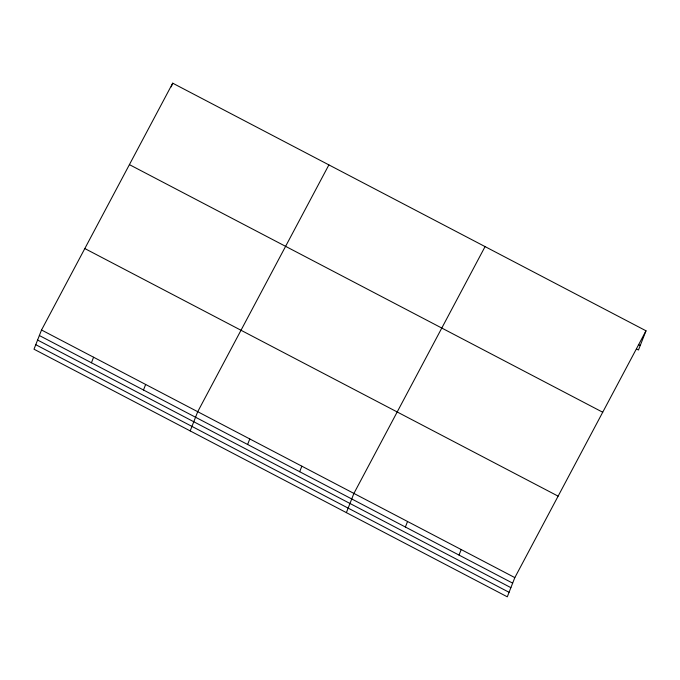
<?xml version="1.0" encoding="UTF-8"?>
<svg xmlns="http://www.w3.org/2000/svg" width="680" height="680" viewBox="0 0 680 680"><rect width="100%" height="100%" fill="white"/><g stroke="black" fill="none" stroke-linecap="round" stroke-linejoin="round"><path stroke-width="1.02" d="M41.531 329.995L34 349.205L507.297 596.819L514.828 577.609L646 330.795L172.703 83.181L41.531 329.995L514.828 577.609M171.258 86.87L172.703 83.181M91.426 362.763L93.593 357.229M143.488 390.005L145.656 384.472M190.188 430.916L197.719 411.706L328.89 164.892M247.613 444.473L249.781 438.94M299.676 471.716L301.844 466.183M346.375 512.635L353.906 493.416L485.078 246.602M405.382 527.017L407.55 521.483M459.017 555.075L461.193 549.542M646 330.795L638.469 350.004L636.59 349.019M638.358 344.505L640.237 345.491M129.412 164.628L602.718 412.241M84.813 248.549L558.119 496.154M39.364 335.529L512.66 583.142M37.595 340.043L510.892 587.656M35.768 344.692L509.073 592.306"/></g></svg>
